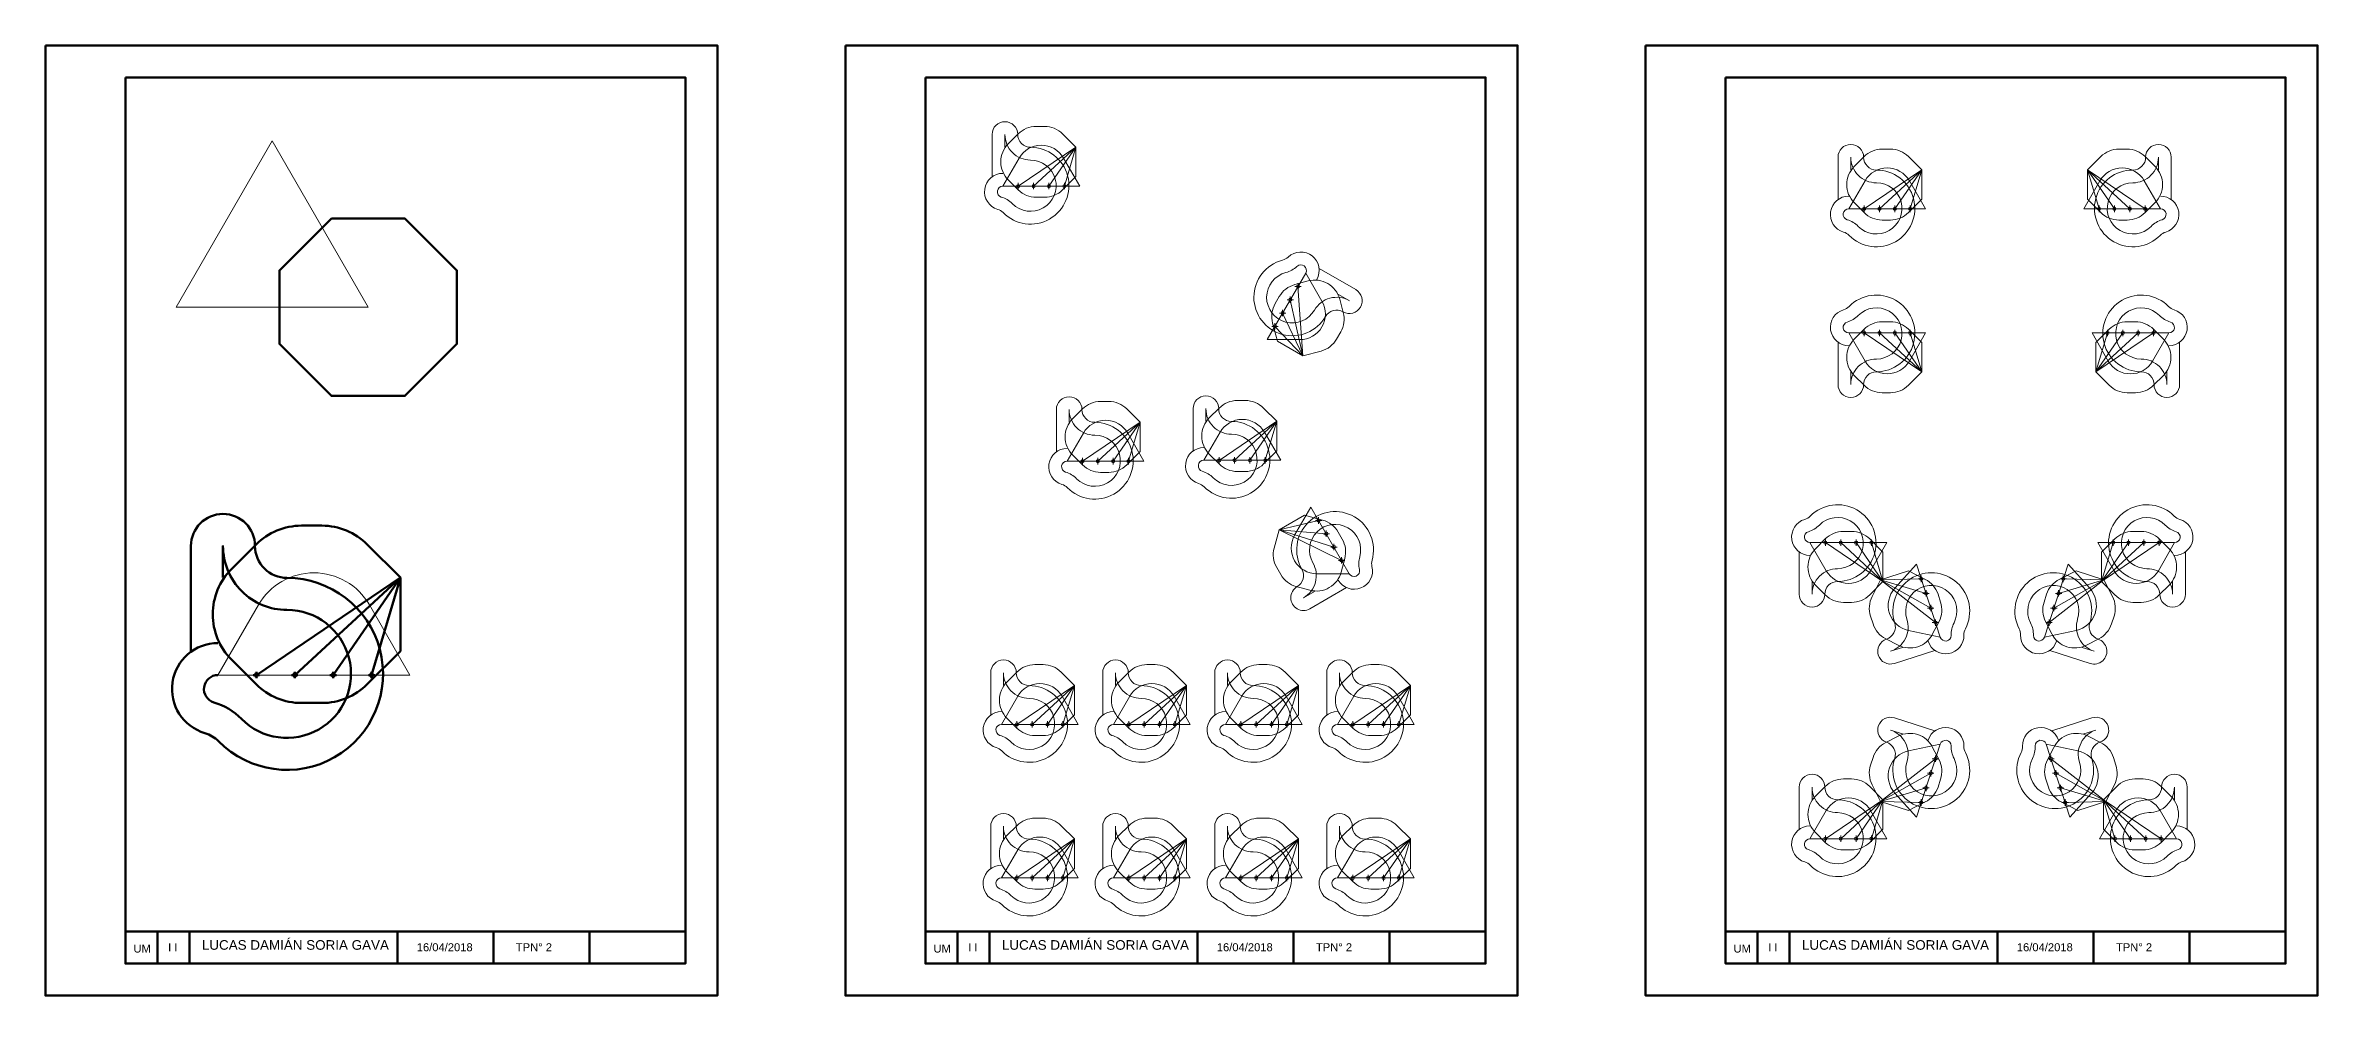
# Model space of a CAD drawing. Header units: millimetres. Extents: x 387 to 3597, y 224 to 521.
# Drawn here: x 1137 to 1847, y 224 to 521 of the extents above; entities that cross this region are included whole.
import ezdxf

# ---------------------------------------------------------------- set-up
doc = ezdxf.new("R2010")
doc.units = ezdxf.units.MM
doc.header["$PDMODE"] = 34
doc.layers.get('0').update_dxf_attribs({"lineweight": 100})
doc.layers.add('Continuas B', color=1, linetype='Continuous', lineweight=20)
doc.layers.add('Hoja', color=2, linetype='Continuous', lineweight=50)
doc.styles.get("Standard").update_dxf_attribs({"font": 'arial.ttf'})

# ---------------------------------------------------------------- blocks, each defined once
blk = doc.blocks.new('*U3')
at = {"layer": 'Continuas B', "ltscale": 0.4}
for points in [[(-12.5, -1.23), (-12.5, 12, -1), (-4.5, 12, 0.414214), (-0.5, 8, -1.502158), (-9.04, -12.43, 0.126962), (-10.75, -11.4, -0.865853), (-9.13, -0.14, -0.865853)], [(-8.5, 8.04), (-8.5, 12, 0.414214), (-0.5, 4, -1.502158), (-6.19, -9.62, 0.126962), (-9.62, -7.56, -0.865853), (-9.13, -4.14), (-4.06, 4.64, -0.57735), (9.8, 4.64), (14.87, -4.14), (-9.13, -4.14)]]:
    blk.add_lwpolyline(points, format="xyb", dxfattribs=at)
blk.add_lwpolyline([(1.31, 14.54, 0.198912), (-4.34, 12.2), (-7.43, 9.11, 0.414214), (-7.43, -2.21), (-4.34, -5.29, 0.198912), (1.31, -7.63), (3.87, -7.63, 0.198912), (9.53, -5.29), (13.68, -1.14), (13.68, 8.04), (9.53, 12.2, 0.198912), (3.87, 14.54)], format="xyb", close=True, dxfattribs=at)
for points in [[(0.47, -4.14), (13.68, 8.04), (-4.33, -4.15)], [(10.07, -4.14), (13.68, 8.04), (5.27, -4.14)]]:
    blk.add_lwpolyline(points, dxfattribs=at)
at = {"layer": 'Continuas B'}
for p in [(-4.33, -4.14), (0.47, -4.14), (5.27, -4.14), (10.07, -4.14)]:
    blk.add_point(p, dxfattribs=at)
blk = doc.blocks.new('*U4')
at = {"color": 0, "linetype": 'ByBlock', "lineweight": -2, "transparency": 16777216}
for p, rotation in [((1560.54, 417.05), 240), ((1566.99, 338.93), 120)]:
    blk.add_blockref('*U3', p, dxfattribs=dict(at, rotation=rotation))
blk.add_blockref('*U3', (1496.11, 372.4), dxfattribs=at)
blk = doc.blocks.new('*U5')
at = {"layer": 'Continuas B', "ltscale": 0.4}
for points in [[(-12.5, -1.23), (-12.5, 12, -1), (-4.5, 12, 0.414214), (-0.5, 8, -1.502158), (-9.04, -12.43, 0.126962), (-10.75, -11.4, -0.865853), (-9.13, -0.14, -0.865853)], [(-8.5, 8.04), (-8.5, 12, 0.414214), (-0.5, 4, -1.502158), (-6.19, -9.62, 0.126962), (-9.62, -7.56, -0.865853), (-9.13, -4.14), (-4.06, 4.64, -0.57735), (9.8, 4.64), (14.87, -4.14), (-9.13, -4.14)]]:
    blk.add_lwpolyline(points, format="xyb", dxfattribs=at)
blk.add_lwpolyline([(1.31, 14.54, 0.198912), (-4.34, 12.2), (-7.43, 9.11, 0.414214), (-7.43, -2.21), (-4.34, -5.29, 0.198912), (1.31, -7.63), (3.87, -7.63, 0.198912), (9.53, -5.29), (13.68, -1.14), (13.68, 8.04), (9.53, 12.2, 0.198912), (3.87, 14.54)], format="xyb", close=True, dxfattribs=at)
for points in [[(0.47, -4.14), (13.68, 8.04), (-4.33, -4.15)], [(10.07, -4.14), (13.68, 8.04), (5.27, -4.14)]]:
    blk.add_lwpolyline(points, dxfattribs=at)
at = {"layer": 'Continuas B'}
for p in [(-4.33, -4.14), (0.47, -4.14), (5.27, -4.14), (10.07, -4.14)]:
    blk.add_point(p, dxfattribs=at)
blk = doc.blocks.new('*U6')
at = {"color": 0, "linetype": 'ByBlock', "lineweight": -2, "transparency": 16777216}
for p in [(0, 48), (35, 48), (70, 48), (105, 48), (0, 0), (35, 0), (70, 0), (105, 0)]:
    blk.add_blockref('*U5', p, dxfattribs=at)

msp = doc.modelspace()

# ---------------------------------------------------------------- linework, layer by layer
at = {"color": 7, "ltscale": 0.4}
for p, q in [((1223.343, 370.649), (1216.951, 370.649)), ((1247.863, 354.413), (1202.855, 323.92)), ((1247.863, 354.413), (1214.852, 323.944)), ((1247.863, 354.413), (1226.852, 323.944)), ((1247.863, 354.413), (1238.852, 323.944))]:
    msp.add_line(p, q, dxfattribs=at)
at = {"ltscale": 0.4}
msp.add_lwpolyline([(1226.312, 466.641), (1210.076, 450.405), (1210.076, 427.444), (1226.312, 411.208), (1249.273, 411.208), (1265.508, 427.444), (1265.508, 450.405), (1249.273, 466.641)], close=True, dxfattribs=at)
at = {"color": 7, "ltscale": 0.4}
for points in [[(1182.431, 331.216), (1182.431, 364.304, -1), (1202.431, 364.304, 0.4142136), (1212.431, 354.304, -1.502158), (1191.073, 303.236, 0.1269624), (1186.785, 305.804, -0.8658532), (1190.852, 333.944, -0.8658532)], [(1216.951, 370.649, 0.1989124), (1202.809, 364.791), (1195.092, 357.075, 0.4142136), (1195.092, 328.791), (1202.809, 321.074, 0.1989124), (1216.951, 315.217), (1223.343, 315.217, 0.1989124), (1237.485, 321.074), (1247.863, 331.452), (1247.863, 354.413), (1237.485, 364.791, 0.1989124), (1223.343, 370.649)], [(1192.431, 354.413), (1192.431, 364.304, 0.4142136), (1212.431, 344.304, -1.502158), (1198.192, 310.259, 0.1269624), (1189.617, 315.395, -0.8658532), (1190.852, 323.944)]]:
    msp.add_lwpolyline(points, format="xyb", dxfattribs=at)
at = {"color": 7}
for p in [(1202.852, 323.944), (1214.852, 323.944), (1226.852, 323.944), (1238.852, 323.944)]:
    msp.add_point(p, dxfattribs=at)
at = {"layer": 'Continuas B', "color": 7, "ltscale": 0.4}
for p, q in [((1203.532, 345.906), (1190.852, 323.944)), ((1250.852, 323.944), (1238.173, 345.906)), ((1190.852, 323.944), (1250.852, 323.944))]:
    msp.add_line(p, q, dxfattribs=at)
at = {"layer": 'Continuas B', "ltscale": 0.4}
msp.add_lwpolyline([(1177.792, 438.924), (1237.792, 438.924), (1207.792, 490.886)], close=True, dxfattribs=at)
for points in [[(1432.772, 479.685), (1432.772, 492.92, -1), (1440.772, 492.92, 0.4142136), (1444.772, 488.92, -1.502158), (1436.229, 468.493, 0.1269624), (1434.514, 469.521, -0.8658532), (1436.141, 480.777, -0.8658532)], [(1436.772, 488.964), (1436.772, 492.92, 0.4142136), (1444.772, 484.92, -1.502158), (1439.077, 471.302, 0.1269624), (1435.647, 473.357, -0.8658532), (1436.141, 476.777), (1441.213, 485.561, -0.5773503), (1455.069, 485.561), (1460.141, 476.777), (1436.141, 476.777)], [(1697.097, 472.58), (1697.097, 485.815, -1), (1705.097, 485.815, 0.4142136), (1709.097, 481.815, -1.502158), (1700.554, 461.388, 0.1269624), (1698.839, 462.415, -0.8658532), (1700.466, 473.671, -0.8658532)], [(1701.097, 481.859), (1701.097, 485.815, 0.4142136), (1709.097, 477.815, -1.502158), (1703.402, 464.197, 0.1269624), (1699.972, 466.252, -0.8658532), (1700.466, 469.671), (1705.538, 478.456, -0.5773503), (1719.394, 478.456), (1724.466, 469.671), (1700.466, 469.671)], [(1797.234, 481.859), (1797.234, 485.815, -0.4142136), (1789.234, 477.815, 1.502158), (1794.93, 464.197, -0.1269624), (1798.36, 466.252, 0.8658532), (1797.866, 469.671), (1792.794, 478.456, 0.5773503), (1778.937, 478.456), (1773.866, 469.671), (1797.866, 469.671)], [(1801.234, 472.58), (1801.234, 485.815, 1), (1793.234, 485.815, -0.4142136), (1789.234, 481.815, 1.502158), (1797.777, 461.388, -0.1269624), (1799.493, 462.415, 0.8658532), (1797.866, 473.671, 0.8658532)], [(1697.097, 427.964), (1697.097, 414.729, 1), (1705.097, 414.729, -0.4142136), (1709.097, 418.729, 1.502158), (1700.554, 439.156, -0.1269624), (1698.839, 438.128, 0.8658532), (1700.466, 426.872, 0.8658532)], [(1803.854, 427.964), (1803.854, 414.729, -1), (1795.854, 414.729, 0.4142136), (1791.854, 418.729, -1.502158), (1800.397, 439.156, 0.1269624), (1802.112, 438.128, -0.8658532), (1800.485, 426.872, -0.8658532)], [(1701.097, 418.685), (1701.097, 414.729, -0.4142136), (1709.097, 422.729, 1.502158), (1703.402, 436.347, -0.1269624), (1699.972, 434.292, 0.8658532), (1700.466, 430.872), (1705.538, 422.088, 0.5773503), (1719.394, 422.088), (1724.466, 430.872), (1700.466, 430.872)], [(1799.854, 418.685), (1799.854, 414.729, 0.4142136), (1791.854, 422.729, -1.502158), (1797.55, 436.347, 0.1269624), (1800.98, 434.292, -0.8658532), (1800.485, 430.872), (1795.414, 422.088, -0.5773503), (1781.557, 422.088), (1776.485, 430.872), (1800.485, 430.872)], [(1495.572, 393.983), (1495.572, 407.218, -1), (1503.572, 407.218, 0.4142136), (1507.572, 403.218, -1.502158), (1499.029, 382.791, 0.1269624), (1497.314, 383.818, -0.8658532), (1498.941, 395.075, -0.8658532)], [(1499.572, 403.262), (1499.572, 407.218, 0.4142136), (1507.572, 399.218, -1.502158), (1501.877, 385.6, 0.1269624), (1498.446, 387.655, -0.8658532), (1498.941, 391.075), (1504.012, 399.859, -0.5773503), (1517.869, 399.859), (1522.941, 391.075), (1498.941, 391.075)], [(1684.978, 362.434), (1684.978, 349.199, 1), (1692.978, 349.199, -0.4142136), (1696.978, 353.199, 1.502158), (1688.435, 373.626, -0.1269624), (1686.72, 372.598, 0.8658532), (1688.346, 361.342, 0.8658532)], [(1805.644, 362.434), (1805.644, 349.199, -1), (1797.644, 349.199, 0.4142136), (1793.644, 353.199, -1.502158), (1802.187, 373.626, 0.1269624), (1803.902, 372.598, -0.8658532), (1802.275, 361.342, -0.8658532)], [(1688.978, 353.155), (1688.978, 349.199, -0.4142136), (1696.978, 357.199, 1.502158), (1691.282, 370.817, -0.1269624), (1687.852, 368.762, 0.8658532), (1688.346, 365.342), (1693.418, 356.558, 0.5773503), (1707.275, 356.558), (1712.346, 365.342), (1688.346, 365.342)], [(1801.644, 353.155), (1801.644, 349.199, 0.4142136), (1793.644, 357.199, -1.502158), (1799.339, 370.817, 0.1269624), (1802.769, 368.762, -0.8658532), (1802.275, 365.342), (1797.203, 356.558, -0.5773503), (1783.347, 356.558), (1778.275, 365.342), (1802.275, 365.342)], [(1727.32, 331.67), (1714.733, 327.58, -1), (1712.261, 335.188, 0.4142136), (1714.829, 340.229, -1.502158), (1736.896, 338.416, 0.1269624), (1736.449, 336.468, -0.8658532), (1725.242, 334.537, -0.8658532)], [(1717.26, 332.607), (1713.497, 331.384, 0.4142136), (1718.633, 341.465, -1.502158), (1733.345, 340.256, 0.1269624), (1732.451, 336.359, -0.8658532), (1729.046, 335.773), (1719.124, 337.882, -0.5773503), (1714.842, 351.06), (1721.629, 358.598), (1729.046, 335.773)], [(1763.301, 331.67), (1775.888, 327.58, 1), (1778.361, 335.188, -0.4142136), (1775.792, 340.229, 1.502158), (1753.725, 338.416, -0.1269624), (1754.172, 336.468, 0.8658532), (1765.38, 334.537, 0.8658532)], [(1773.362, 332.607), (1777.124, 331.384, -0.4142136), (1771.988, 341.465, 1.502158), (1757.277, 340.256, -0.1269624), (1758.171, 336.359, 0.8658532), (1761.576, 335.773), (1771.498, 337.882, 0.5773503), (1775.78, 351.06), (1768.992, 358.598), (1761.576, 335.773)], [(1727.32, 306.468), (1714.733, 310.558, 1), (1712.261, 302.949, -0.4142136), (1714.829, 297.909, 1.502158), (1736.896, 299.721, -0.1269624), (1736.449, 301.67, 0.8658532), (1725.242, 303.601, 0.8658532)], [(1717.26, 305.531), (1713.497, 306.753, -0.4142136), (1718.633, 296.673, 1.502158), (1733.345, 297.881, -0.1269624), (1732.451, 301.778, 0.8658532), (1729.046, 302.365), (1719.124, 300.256, 0.5773503), (1714.842, 287.078), (1721.629, 279.54), (1729.046, 302.365)], [(1763.875, 306.468), (1776.462, 310.558, -1), (1778.934, 302.949, 0.4142136), (1776.366, 297.909, -1.502158), (1754.299, 299.721, 0.1269624), (1754.746, 301.67, -0.8658532), (1765.954, 303.601, -0.8658532)], [(1773.935, 305.531), (1777.698, 306.753, 0.4142136), (1772.562, 296.673, -1.502158), (1757.85, 297.881, 0.1269624), (1758.744, 301.778, -0.8658532), (1762.149, 302.365), (1772.071, 300.256, -0.5773503), (1776.353, 287.078), (1769.566, 279.54), (1762.149, 302.365)], [(1684.978, 275.704), (1684.978, 288.939, -1), (1692.978, 288.939, 0.4142136), (1696.978, 284.939, -1.502158), (1688.435, 264.512, 0.1269624), (1686.72, 265.539, -0.8658532), (1688.346, 276.795, -0.8658532)], [(1806.217, 275.704), (1806.217, 288.939, 1), (1798.217, 288.939, -0.4142136), (1794.217, 284.939, 1.502158), (1802.761, 264.512, -0.1269624), (1804.476, 265.539, 0.8658532), (1802.849, 276.795, 0.8658532)], [(1688.978, 284.983), (1688.978, 288.939, 0.4142136), (1696.978, 280.939, -1.502158), (1691.282, 267.321, 0.1269624), (1687.852, 269.375, -0.8658532), (1688.346, 272.795), (1693.418, 281.58, -0.5773503), (1707.275, 281.58), (1712.346, 272.795), (1688.346, 272.795)], [(1802.217, 284.983), (1802.217, 288.939, -0.4142136), (1794.217, 280.939, 1.502158), (1799.913, 267.321, -0.1269624), (1803.343, 269.375, 0.8658532), (1802.849, 272.795), (1797.777, 281.58, 0.5773503), (1783.92, 281.58), (1778.849, 272.795), (1802.849, 272.795)]]:
    msp.add_lwpolyline(points, format="xyb", dxfattribs=at)
for points in [[(1446.58, 495.459, 0.1989124), (1440.923, 493.115), (1437.837, 490.029, 0.4142136), (1437.837, 478.715), (1440.923, 475.629, 0.1989124), (1446.58, 473.285), (1449.137, 473.285, 0.1989124), (1454.794, 475.629), (1458.945, 479.78), (1458.945, 488.964), (1454.794, 493.115, 0.1989124), (1449.137, 495.459)], [(1710.905, 488.353, 0.1989124), (1705.249, 486.01), (1702.162, 482.924, 0.4142136), (1702.162, 471.61), (1705.249, 468.523, 0.1989124), (1710.905, 466.18), (1713.462, 466.18, 0.1989124), (1719.119, 468.523), (1723.27, 472.674), (1723.27, 481.859), (1719.119, 486.01, 0.1989124), (1713.462, 488.353)], [(1787.426, 488.353, -0.1989124), (1793.083, 486.01), (1796.17, 482.924, -0.4142136), (1796.17, 471.61), (1793.083, 468.523, -0.1989124), (1787.426, 466.18), (1784.869, 466.18, -0.1989124), (1779.212, 468.523), (1775.061, 472.674), (1775.061, 481.859), (1779.212, 486.01, -0.1989124), (1784.869, 488.353)], [(1710.905, 412.19, -0.1989124), (1705.249, 414.534), (1702.162, 417.62, -0.4142136), (1702.162, 428.934), (1705.249, 432.02, -0.1989124), (1710.905, 434.364), (1713.462, 434.364, -0.1989124), (1719.119, 432.02), (1723.27, 427.869), (1723.27, 418.685), (1719.119, 414.534, -0.1989124), (1713.462, 412.19)], [(1790.046, 412.19, 0.1989124), (1795.703, 414.534), (1798.79, 417.62, 0.4142136), (1798.79, 428.934), (1795.703, 432.02, 0.1989124), (1790.046, 434.364), (1787.489, 434.364, 0.1989124), (1781.832, 432.02), (1777.681, 427.869), (1777.681, 418.685), (1781.832, 414.534, 0.1989124), (1787.489, 412.19)], [(1509.38, 409.756, 0.1989124), (1503.723, 407.413), (1500.637, 404.327, 0.4142136), (1500.637, 393.013), (1503.723, 389.926, 0.1989124), (1509.38, 387.583), (1511.937, 387.583, 0.1989124), (1517.594, 389.926), (1521.745, 394.078), (1521.745, 403.262), (1517.594, 407.413, 0.1989124), (1511.937, 409.756)], [(1698.786, 346.66, -0.1989124), (1693.129, 349.004), (1690.042, 352.09, -0.4142136), (1690.042, 363.404), (1693.129, 366.49, -0.1989124), (1698.786, 368.834), (1701.343, 368.834, -0.1989124), (1707, 366.49), (1711.151, 362.339), (1711.151, 353.155), (1707, 349.004, -0.1989124), (1701.343, 346.66)], [(1791.836, 346.66, 0.1989124), (1797.493, 349.004), (1800.579, 352.09, 0.4142136), (1800.579, 363.404), (1797.493, 366.49, 0.1989124), (1791.836, 368.834), (1789.279, 368.834, 0.1989124), (1783.622, 366.49), (1779.471, 362.339), (1779.471, 353.155), (1783.622, 349.004, 0.1989124), (1789.279, 346.66)], [(1708.052, 339.928, 0.1989124), (1712.029, 335.272), (1715.918, 333.29, 0.4142136), (1726.678, 336.786), (1728.66, 340.676, 0.1989124), (1729.14, 346.78), (1728.35, 349.212, 0.1989124), (1724.374, 353.868), (1719.143, 356.533), (1710.408, 353.695), (1707.743, 348.464, 0.1989124), (1707.262, 342.36)], [(1782.569, 339.928, -0.1989124), (1778.593, 335.272), (1774.703, 333.29, -0.4142136), (1763.943, 336.786), (1761.962, 340.676, -0.1989124), (1761.481, 346.78), (1762.272, 349.212, -0.1989124), (1766.248, 353.868), (1771.479, 356.533), (1780.214, 353.695), (1782.879, 348.464, -0.1989124), (1783.359, 342.36)], [(1708.052, 298.21, -0.1989124), (1712.029, 302.866), (1715.918, 304.847, -0.4142136), (1726.678, 301.351), (1728.66, 297.462, -0.1989124), (1729.14, 291.358), (1728.35, 288.926, -0.1989124), (1724.374, 284.27), (1719.143, 281.605), (1710.408, 284.443), (1707.743, 289.674, -0.1989124), (1707.262, 295.778)], [(1783.143, 298.21, 0.1989124), (1779.166, 302.866), (1775.277, 304.847, 0.4142136), (1764.517, 301.351), (1762.535, 297.462, 0.1989124), (1762.055, 291.358), (1762.845, 288.926, 0.1989124), (1766.822, 284.27), (1772.052, 281.605), (1780.787, 284.443), (1783.453, 289.674, 0.1989124), (1783.933, 295.778)], [(1698.786, 291.477, 0.1989124), (1693.129, 289.134), (1690.042, 286.047, 0.4142136), (1690.042, 274.734), (1693.129, 271.647, 0.1989124), (1698.786, 269.304), (1701.343, 269.304, 0.1989124), (1707, 271.647), (1711.151, 275.798), (1711.151, 284.983), (1707, 289.134, 0.1989124), (1701.343, 291.477)], [(1792.409, 291.477, -0.1989124), (1798.066, 289.134), (1801.153, 286.047, -0.4142136), (1801.153, 274.734), (1798.066, 271.647, -0.1989124), (1792.409, 269.304), (1789.852, 269.304, -0.1989124), (1784.196, 271.647), (1780.044, 275.798), (1780.044, 284.983), (1784.196, 289.134, -0.1989124), (1789.852, 291.477)]]:
    msp.add_lwpolyline(points, format="xyb", close=True, dxfattribs=at)
for points in [[(1445.741, 476.777), (1458.945, 488.964), (1440.942, 476.767)], [(1455.341, 476.777), (1458.945, 488.964), (1450.541, 476.777)], [(1710.066, 469.671), (1723.27, 481.859), (1705.267, 469.662)], [(1719.666, 469.671), (1723.27, 481.859), (1714.866, 469.671)], [(1788.266, 469.671), (1775.061, 481.859), (1793.065, 469.662)], [(1778.666, 469.671), (1775.061, 481.859), (1783.466, 469.671)], [(1710.066, 430.872), (1723.27, 418.685), (1705.267, 430.882)], [(1719.666, 430.872), (1723.27, 418.685), (1714.866, 430.872)], [(1790.885, 430.872), (1777.681, 418.685), (1795.684, 430.882)], [(1781.285, 430.872), (1777.681, 418.685), (1786.085, 430.872)], [(1508.541, 391.075), (1521.745, 403.262), (1503.742, 391.065)], [(1518.141, 391.075), (1521.745, 403.262), (1513.341, 391.075)], [(1697.946, 365.342), (1711.151, 353.155), (1693.147, 365.352)], [(1707.546, 365.342), (1711.151, 353.155), (1702.746, 365.342)], [(1792.675, 365.342), (1779.471, 353.155), (1797.474, 365.352)], [(1783.075, 365.342), (1779.471, 353.155), (1787.875, 365.342)], [(1723.113, 354.033), (1710.408, 353.695), (1724.596, 349.468)], [(1726.079, 344.903), (1710.408, 353.695), (1727.572, 340.342)], [(1764.542, 344.903), (1780.214, 353.695), (1763.05, 340.342)], [(1767.509, 354.033), (1780.214, 353.695), (1766.026, 349.468)], [(1726.079, 293.235), (1710.408, 284.443), (1727.572, 297.796)], [(1765.116, 293.235), (1780.787, 284.443), (1763.624, 297.796)], [(1697.946, 272.795), (1711.151, 284.983), (1693.147, 272.785)], [(1707.546, 272.795), (1711.151, 284.983), (1702.746, 272.795)], [(1723.113, 284.105), (1710.408, 284.443), (1724.596, 288.67)], [(1768.082, 284.105), (1780.787, 284.443), (1766.599, 288.67)], [(1793.249, 272.795), (1780.044, 284.983), (1798.048, 272.785)], [(1783.649, 272.795), (1780.044, 284.983), (1788.449, 272.795)]]:
    msp.add_lwpolyline(points, dxfattribs=at)
at = {"layer": 'Continuas B', "color": 7, "ltscale": 0.4}
msp.add_arc((1220.852, 335.906), 20, 30, 150, dxfattribs=at)
at = {"layer": 'Continuas B'}
for p in [(1440.941, 476.777), (1445.741, 476.777), (1450.541, 476.777), (1455.341, 476.777), (1705.266, 469.671), (1710.066, 469.671), (1714.866, 469.671), (1719.666, 469.671), (1778.666, 469.671), (1783.466, 469.671), (1788.266, 469.671), (1793.066, 469.671), (1705.266, 430.872), (1710.066, 430.872), (1714.866, 430.872), (1719.666, 430.872), (1781.285, 430.872), (1786.085, 430.872), (1790.885, 430.872), (1795.685, 430.872), (1503.741, 391.075), (1508.541, 391.075), (1513.341, 391.075), (1518.141, 391.075), (1693.146, 365.342), (1697.946, 365.342), (1702.746, 365.342), (1707.546, 365.342), (1783.075, 365.342), (1787.875, 365.342), (1792.675, 365.342), (1797.475, 365.342), (1723.113, 354.033), (1724.596, 349.468), (1766.026, 349.468), (1767.509, 354.033), (1726.079, 344.903), (1727.563, 340.338), (1763.059, 340.338), (1764.542, 344.903), (1727.563, 297.8), (1763.633, 297.8), (1726.079, 293.235), (1765.116, 293.235), (1723.113, 284.105), (1724.596, 288.67), (1766.599, 288.67), (1768.082, 284.105), (1693.146, 272.795), (1697.946, 272.795), (1702.746, 272.795), (1707.546, 272.795), (1783.649, 272.795), (1788.449, 272.795), (1793.249, 272.795), (1798.049, 272.795)]:
    msp.add_point(p, dxfattribs=at)
at = {"layer": 'Hoja'}
for p, q in [((1161.95, 243.759), (1336.95, 243.759)), ((1171.95, 243.759), (1171.95, 233.759)), ((1276.95, 243.759), (1276.95, 233.759)), ((1306.95, 243.759), (1306.95, 233.759)), ((1411.95, 243.759), (1586.95, 243.759)), ((1421.95, 243.759), (1421.95, 233.759)), ((1526.95, 243.759), (1526.95, 233.759)), ((1556.95, 243.759), (1556.95, 233.759)), ((1661.95, 243.759), (1836.95, 243.759)), ((1671.95, 243.759), (1671.95, 233.759)), ((1776.95, 243.759), (1776.95, 233.759)), ((1806.95, 243.759), (1806.95, 233.759))]:
    msp.add_line(p, q, dxfattribs=at)
at = {"layer": 'Hoja', "ltscale": 0.4}
for p, q in [((1181.95, 243.759), (1181.95, 233.759)), ((1246.95, 243.759), (1246.95, 233.759)), ((1431.95, 243.759), (1431.95, 233.759)), ((1496.95, 243.759), (1496.95, 233.759)), ((1681.95, 243.759), (1681.95, 233.759)), ((1746.95, 243.759), (1746.95, 233.759))]:
    msp.add_line(p, q, dxfattribs=at)
at = {"layer": 'Hoja'}
for points in [[(1136.95, 520.759), (1346.95, 520.759), (1346.95, 223.759), (1136.95, 223.759)], [(1386.95, 520.759), (1596.95, 520.759), (1596.95, 223.759), (1386.95, 223.759)], [(1636.95, 520.759), (1846.95, 520.759), (1846.95, 223.759), (1636.95, 223.759)], [(1161.95, 510.759), (1336.95, 510.759), (1336.95, 233.759), (1161.95, 233.759)], [(1411.95, 510.759), (1586.95, 510.759), (1586.95, 233.759), (1411.95, 233.759)], [(1661.95, 510.759), (1836.95, 510.759), (1836.95, 233.759), (1661.95, 233.759)]]:
    msp.add_lwpolyline(points, close=True, dxfattribs=at)

# ---------------------------------------------------------------- block references
for name, p in [('*U4', (-30.764, 22.544)), ('*U6', (1444.824, 264.664))]:
    msp.add_blockref(name, p)

# ---------------------------------------------------------------- texts
at = {"layer": 'Hoja', "char_height": 3, "attachment_point": 1}
for insert in [(1185.839, 241.078), (1435.839, 241.078), (1685.839, 241.078)]:
    msp.add_mtext_dynamic_manual_height_columns('LUCAS DAMIÁN SORIA GAVA', width=105, gutter_width=12.5, heights=[0], dxfattribs=dict(at, insert=insert))
at = {"layer": 'Hoja', "ltscale": 0.4, "char_height": 2.5, "attachment_point": 1}
for s, width, insert in [('UM', 10, (1164.45, 239.694)), ('I I', 10, (1175.289, 240.102)), ('16/04/2018', 30, (1252.977, 240.118)), ('TPN° 2', 30, (1283.958, 240.118)), ('UM', 10, (1414.45, 239.694)), ('I I', 10, (1425.289, 240.102)), ('16/04/2018', 30, (1502.977, 240.118)), ('TPN° 2', 30, (1533.958, 240.118)), ('UM', 10, (1664.45, 239.694)), ('I I', 10, (1675.289, 240.102)), ('16/04/2018', 30, (1752.977, 240.118)), ('TPN° 2', 30, (1783.958, 240.118))]:
    msp.add_mtext_dynamic_manual_height_columns(s, width=width, gutter_width=12.5, heights=[0], dxfattribs=dict(at, insert=insert))

doc.saveas('drawing.dxf')
